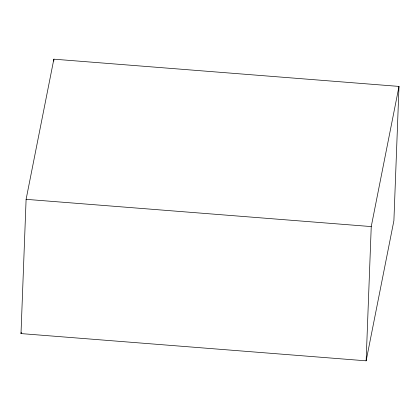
<?xml version="1.0" encoding="UTF-8"?>
<svg xmlns="http://www.w3.org/2000/svg" width="420" height="420" viewBox="0 0 420 420"><rect width="100%" height="100%" fill="white"/><g stroke="black" fill="none" stroke-linecap="round" stroke-linejoin="round"><path stroke-width="0.63" d="M21 333.585L26.103 199.337L53.86 59.173L399 86.415L393.897 220.663L366.14 360.827L21 333.585L21.257 332.299M53.786 61.136L53.86 59.173M366.14 360.827L371.243 226.579L399 86.415M26.103 199.337L371.243 226.579"/></g></svg>
